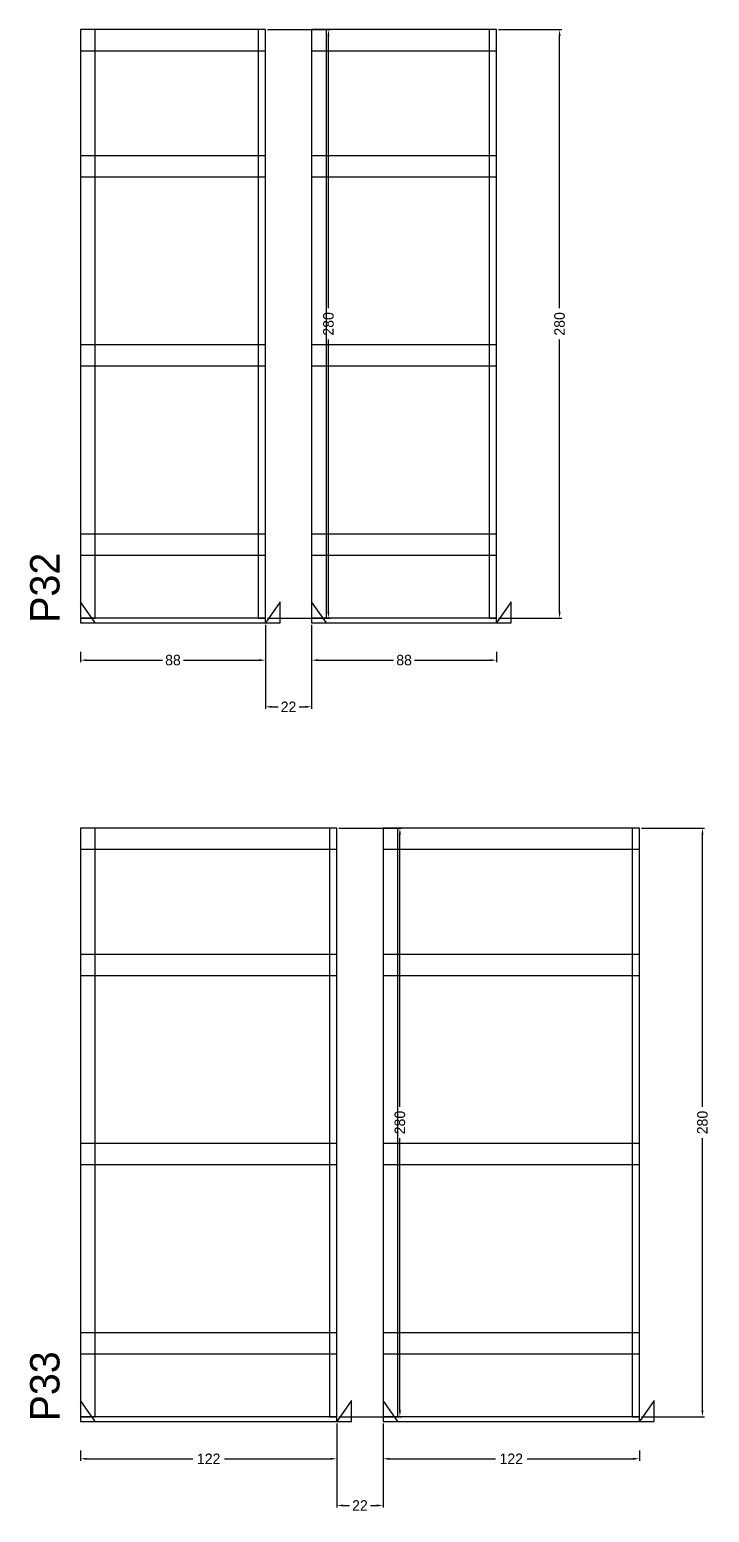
# Model space of a CAD drawing. Header units: centimetres. Extents: x -7000 to 4307, y -13306 to 295.
# Drawn here: x 3976 to 4299, y -12203 to -11498 of the extents above; entities that cross this region are included whole.
import ezdxf

# ---------------------------------------------------------------- set-up
doc = ezdxf.new("R2010")
doc.units = ezdxf.units.CM
for name, color, linetype in [('COTA', 241, 'Continuous'), ('NOMENCLATURA', 7, 'Continuous'), ('SARR_2.2x10', 60, 'Continuous'), ('SARR_2.2x7', 40, 'Continuous'), ('SARR_3.5x7', 81, 'Continuous')]:
    doc.layers.add(name, color=color, linetype=linetype)
doc.dimstyles.new('PAINEL-NOVA', dxfattribs={"dimtxt": 5, "dimasz": 3, "dimexe": 1, "dimexo": 1, "dimgap": 1, "dimtad": 1, "dimcen": 2.5, "dimazin": 3, "dimtfac": 1, "dimtmove": 0, "dimatfit": 3})

# ---------------------------------------------------------------- blocks, each defined once
blk = doc.blocks.new('_CLOSEDFILLED')
at = {"color": 0, "linetype": 'BYBLOCK'}
blk.add_solid([(-1, 0.16), (0, 0), (-1, -0.16)], dxfattribs=at)
blk = doc.blocks.new('*D1075')
for p, q in [((4000, -11793.8), (4000, -11798.8)), ((4088, -11793.8), (4088, -11798.8)), ((4003, -11797.8), (4039, -11797.8)), ((4049, -11797.8), (4085, -11797.8))]:
    blk.add_line(p, q)
at = {"layer": 'Defpoints'}
for p in [(4000, -11792.8), (4088, -11792.8), (4000, -11797.8)]:
    blk.add_point(p, dxfattribs=at)
at = {"layer": 'SARR_2.2x10', "xscale": 3, "yscale": 3, "rotation": 180}
blk.add_blockref('_CLOSEDFILLED', (4000, -11797.8), dxfattribs=at)
at = {"layer": 'SARR_2.2x10', "xscale": 3, "yscale": 3}
blk.add_blockref('_CLOSEDFILLED', (4088, -11797.8), dxfattribs=at)
at = {"layer": 'SARR_2.2x10', "insert": (4044, -11797.8), "char_height": 5, "attachment_point": 5}
blk.add_mtext('88', dxfattribs=at)
blk = doc.blocks.new('*D1076')
for p, q in [((4089, -11497.8), (4119, -11497.8)), ((4118, -11630.3), (4118, -11500.8)), ((4118, -11774.8), (4118, -11645.3)), ((4089, -11777.8), (4119, -11777.8))]:
    blk.add_line(p, q)
at = {"layer": 'Defpoints'}
for p in [(4088, -11497.8), (4088, -11777.8), (4118, -11777.8)]:
    blk.add_point(p, dxfattribs=at)
at = {"layer": 'SARR_2.2x10', "xscale": 3, "yscale": 3}
for p, rotation in [((4118, -11497.8), 90), ((4118, -11777.8), 270)]:
    blk.add_blockref('_CLOSEDFILLED', p, dxfattribs=dict(at, rotation=rotation))
at = {"layer": 'SARR_2.2x10', "insert": (4118, -11637.8), "char_height": 5, "attachment_point": 5, "rotation": 90}
blk.add_mtext('280', dxfattribs=at)
blk = doc.blocks.new('GRA-E')
at = {"layer": 'SARR_2.2x7'}
blk.add_lwpolyline([(0, 0), (7, 0), (0, 10)], close=True, dxfattribs=at)
blk = doc.blocks.new('GRA-D')
at = {"layer": 'SARR_2.2x7'}
blk.add_lwpolyline([(0, 0), (7, 0), (7, 10)], close=True, dxfattribs=at)
blk = doc.blocks.new('*D1077')
for p, q in [((4110, -11793.8), (4110, -11798.8)), ((4198, -11793.8), (4198, -11798.8)), ((4113, -11797.8), (4149, -11797.8)), ((4159, -11797.8), (4195, -11797.8))]:
    blk.add_line(p, q)
at = {"layer": 'Defpoints'}
for p in [(4110, -11792.8), (4198, -11792.8), (4110, -11797.8)]:
    blk.add_point(p, dxfattribs=at)
at = {"layer": 'SARR_2.2x10', "xscale": 3, "yscale": 3, "rotation": 180}
blk.add_blockref('_CLOSEDFILLED', (4110, -11797.8), dxfattribs=at)
at = {"layer": 'SARR_2.2x10', "xscale": 3, "yscale": 3}
blk.add_blockref('_CLOSEDFILLED', (4198, -11797.8), dxfattribs=at)
at = {"layer": 'SARR_2.2x10', "insert": (4154, -11797.8), "char_height": 5, "attachment_point": 5}
blk.add_mtext('88', dxfattribs=at)
blk = doc.blocks.new('*D1078')
for p, q in [((4199, -11497.8), (4229, -11497.8)), ((4228, -11630.3), (4228, -11500.8)), ((4228, -11774.8), (4228, -11645.3)), ((4199, -11777.8), (4229, -11777.8))]:
    blk.add_line(p, q)
at = {"layer": 'Defpoints'}
for p in [(4198, -11497.8), (4198, -11777.8), (4228, -11777.8)]:
    blk.add_point(p, dxfattribs=at)
at = {"layer": 'SARR_2.2x10', "xscale": 3, "yscale": 3}
for p, rotation in [((4228, -11497.8), 90), ((4228, -11777.8), 270)]:
    blk.add_blockref('_CLOSEDFILLED', p, dxfattribs=dict(at, rotation=rotation))
at = {"layer": 'SARR_2.2x10', "insert": (4228, -11637.8), "char_height": 5, "attachment_point": 5, "rotation": 90}
blk.add_mtext('280', dxfattribs=at)
blk = doc.blocks.new('*D1079')
for p, q in [((4199, -11497.8), (4229, -11497.8)), ((4228, -11630.3), (4228, -11500.8)), ((4228, -11774.8), (4228, -11645.3)), ((4199, -11777.8), (4229, -11777.8))]:
    blk.add_line(p, q)
at = {"layer": 'Defpoints'}
for p in [(4198, -11497.8), (4198, -11777.8), (4228, -11777.8)]:
    blk.add_point(p, dxfattribs=at)
at = {"layer": 'SARR_2.2x10', "xscale": 3, "yscale": 3}
for p, rotation in [((4228, -11497.8), 90), ((4228, -11777.8), 270)]:
    blk.add_blockref('_CLOSEDFILLED', p, dxfattribs=dict(at, rotation=rotation))
at = {"layer": 'SARR_2.2x10', "insert": (4228, -11637.8), "char_height": 5, "attachment_point": 5, "rotation": 90}
blk.add_mtext('280', dxfattribs=at)
blk = doc.blocks.new('*D1080')
for p, q in [((4199, -11497.8), (4229, -11497.8)), ((4228, -11630.3), (4228, -11500.8)), ((4228, -11774.8), (4228, -11645.3)), ((4199, -11777.8), (4229, -11777.8))]:
    blk.add_line(p, q)
at = {"layer": 'Defpoints'}
for p in [(4198, -11497.8), (4198, -11777.8), (4228, -11777.8)]:
    blk.add_point(p, dxfattribs=at)
at = {"layer": 'SARR_2.2x10', "xscale": 3, "yscale": 3}
for p, rotation in [((4228, -11497.8), 90), ((4228, -11777.8), 270)]:
    blk.add_blockref('_CLOSEDFILLED', p, dxfattribs=dict(at, rotation=rotation))
at = {"layer": 'SARR_2.2x10', "insert": (4228, -11637.8), "char_height": 5, "attachment_point": 5, "rotation": 90}
blk.add_mtext('280', dxfattribs=at)
blk = doc.blocks.new('*D1081')
for p, q in [((4199, -11497.8), (4229, -11497.8)), ((4228, -11630.3), (4228, -11500.8)), ((4228, -11774.8), (4228, -11645.3)), ((4199, -11777.8), (4229, -11777.8))]:
    blk.add_line(p, q)
at = {"layer": 'Defpoints'}
for p in [(4198, -11497.8), (4198, -11777.8), (4228, -11777.8)]:
    blk.add_point(p, dxfattribs=at)
at = {"layer": 'SARR_2.2x10', "xscale": 3, "yscale": 3}
for p, rotation in [((4228, -11497.8), 90), ((4228, -11777.8), 270)]:
    blk.add_blockref('_CLOSEDFILLED', p, dxfattribs=dict(at, rotation=rotation))
at = {"layer": 'SARR_2.2x10', "insert": (4228, -11637.8), "char_height": 5, "attachment_point": 5, "rotation": 90}
blk.add_mtext('280', dxfattribs=at)
blk = doc.blocks.new('*D1082')
for p, q in [((4199, -11497.8), (4229, -11497.8)), ((4228, -11630.3), (4228, -11500.8)), ((4228, -11774.8), (4228, -11645.3)), ((4199, -11777.8), (4229, -11777.8))]:
    blk.add_line(p, q)
at = {"layer": 'Defpoints'}
for p in [(4198, -11497.8), (4198, -11777.8), (4228, -11777.8)]:
    blk.add_point(p, dxfattribs=at)
at = {"layer": 'SARR_2.2x10', "xscale": 3, "yscale": 3}
for p, rotation in [((4228, -11497.8), 90), ((4228, -11777.8), 270)]:
    blk.add_blockref('_CLOSEDFILLED', p, dxfattribs=dict(at, rotation=rotation))
at = {"layer": 'SARR_2.2x10', "insert": (4228, -11637.8), "char_height": 5, "attachment_point": 5, "rotation": 90}
blk.add_mtext('280', dxfattribs=at)
blk = doc.blocks.new('*D1083')
for p, q in [((4199, -11497.8), (4229, -11497.8)), ((4228, -11630.3), (4228, -11500.8)), ((4228, -11774.8), (4228, -11645.3)), ((4199, -11777.8), (4229, -11777.8))]:
    blk.add_line(p, q)
at = {"layer": 'Defpoints'}
for p in [(4198, -11497.8), (4198, -11777.8), (4228, -11777.8)]:
    blk.add_point(p, dxfattribs=at)
at = {"layer": 'SARR_2.2x10', "xscale": 3, "yscale": 3}
for p, rotation in [((4228, -11497.8), 90), ((4228, -11777.8), 270)]:
    blk.add_blockref('_CLOSEDFILLED', p, dxfattribs=dict(at, rotation=rotation))
at = {"layer": 'SARR_2.2x10', "insert": (4228, -11637.8), "char_height": 5, "attachment_point": 5, "rotation": 90}
blk.add_mtext('280', dxfattribs=at)
blk = doc.blocks.new('*D1084')
for p, q in [((4199, -11497.8), (4229, -11497.8)), ((4228, -11630.3), (4228, -11500.8)), ((4228, -11774.8), (4228, -11645.3)), ((4199, -11777.8), (4229, -11777.8))]:
    blk.add_line(p, q)
at = {"layer": 'Defpoints'}
for p in [(4198, -11497.8), (4198, -11777.8), (4228, -11777.8)]:
    blk.add_point(p, dxfattribs=at)
at = {"layer": 'SARR_2.2x10', "xscale": 3, "yscale": 3}
for p, rotation in [((4228, -11497.8), 90), ((4228, -11777.8), 270)]:
    blk.add_blockref('_CLOSEDFILLED', p, dxfattribs=dict(at, rotation=rotation))
at = {"layer": 'SARR_2.2x10', "insert": (4228, -11637.8), "char_height": 5, "attachment_point": 5, "rotation": 90}
blk.add_mtext('280', dxfattribs=at)
blk = doc.blocks.new('*D1085')
for p, q in [((4199, -11497.8), (4229, -11497.8)), ((4228, -11630.3), (4228, -11500.8)), ((4228, -11774.8), (4228, -11645.3)), ((4199, -11777.8), (4229, -11777.8))]:
    blk.add_line(p, q)
at = {"layer": 'Defpoints'}
for p in [(4198, -11497.8), (4198, -11777.8), (4228, -11777.8)]:
    blk.add_point(p, dxfattribs=at)
at = {"layer": 'SARR_2.2x10', "xscale": 3, "yscale": 3}
for p, rotation in [((4228, -11497.8), 90), ((4228, -11777.8), 270)]:
    blk.add_blockref('_CLOSEDFILLED', p, dxfattribs=dict(at, rotation=rotation))
at = {"layer": 'SARR_2.2x10', "insert": (4228, -11637.8), "char_height": 5, "attachment_point": 5, "rotation": 90}
blk.add_mtext('280', dxfattribs=at)
blk = doc.blocks.new('*D1086')
for p, q in [((4199, -11497.8), (4229, -11497.8)), ((4228, -11630.3), (4228, -11500.8)), ((4228, -11774.8), (4228, -11645.3)), ((4199, -11777.8), (4229, -11777.8))]:
    blk.add_line(p, q)
at = {"layer": 'Defpoints'}
for p in [(4198, -11497.8), (4198, -11777.8), (4228, -11777.8)]:
    blk.add_point(p, dxfattribs=at)
at = {"layer": 'SARR_2.2x10', "xscale": 3, "yscale": 3}
for p, rotation in [((4228, -11497.8), 90), ((4228, -11777.8), 270)]:
    blk.add_blockref('_CLOSEDFILLED', p, dxfattribs=dict(at, rotation=rotation))
at = {"layer": 'SARR_2.2x10', "insert": (4228, -11637.8), "char_height": 5, "attachment_point": 5, "rotation": 90}
blk.add_mtext('280', dxfattribs=at)
blk = doc.blocks.new('*D1087')
for p, q in [((4199, -11497.8), (4229, -11497.8)), ((4228, -11630.3), (4228, -11500.8)), ((4228, -11774.8), (4228, -11645.3)), ((4199, -11777.8), (4229, -11777.8))]:
    blk.add_line(p, q)
at = {"layer": 'Defpoints'}
for p in [(4198, -11497.8), (4198, -11777.8), (4228, -11777.8)]:
    blk.add_point(p, dxfattribs=at)
at = {"layer": 'SARR_2.2x10', "xscale": 3, "yscale": 3}
for p, rotation in [((4228, -11497.8), 90), ((4228, -11777.8), 270)]:
    blk.add_blockref('_CLOSEDFILLED', p, dxfattribs=dict(at, rotation=rotation))
at = {"layer": 'SARR_2.2x10', "insert": (4228, -11637.8), "char_height": 5, "attachment_point": 5, "rotation": 90}
blk.add_mtext('280', dxfattribs=at)
blk = doc.blocks.new('*D1088')
for p, q in [((4088, -11781), (4088, -11821)), ((4110, -11781), (4110, -11821)), ((4091, -11820), (4094, -11820)), ((4104, -11820), (4107, -11820))]:
    blk.add_line(p, q)
at = {"layer": 'Defpoints'}
for p in [(4088, -11780), (4110, -11780), (4088, -11820)]:
    blk.add_point(p, dxfattribs=at)
at = {"layer": 'COTA', "xscale": 3, "yscale": 3, "rotation": 180}
blk.add_blockref('_CLOSEDFILLED', (4088, -11820), dxfattribs=at)
at = {"layer": 'COTA', "xscale": 3, "yscale": 3}
blk.add_blockref('_CLOSEDFILLED', (4110, -11820), dxfattribs=at)
at = {"layer": 'COTA', "insert": (4099, -11820), "char_height": 5, "attachment_point": 5}
blk.add_mtext('22', dxfattribs=at)
blk = doc.blocks.new('*D1109')
for p, q in [((4000, -12173.8), (4000, -12178.8)), ((4122, -12173.8), (4122, -12178.8)), ((4003, -12177.8), (4053.5, -12177.8)), ((4068.5, -12177.8), (4119, -12177.8))]:
    blk.add_line(p, q)
at = {"layer": 'Defpoints'}
for p in [(4000, -12172.8), (4122, -12172.8), (4000, -12177.8)]:
    blk.add_point(p, dxfattribs=at)
at = {"layer": 'SARR_2.2x10', "xscale": 3, "yscale": 3, "rotation": 180}
blk.add_blockref('_CLOSEDFILLED', (4000, -12177.8), dxfattribs=at)
at = {"layer": 'SARR_2.2x10', "xscale": 3, "yscale": 3}
blk.add_blockref('_CLOSEDFILLED', (4122, -12177.8), dxfattribs=at)
at = {"layer": 'SARR_2.2x10', "insert": (4061, -12177.8), "char_height": 5, "attachment_point": 5}
blk.add_mtext('122', dxfattribs=at)
blk = doc.blocks.new('*D1110')
for p, q in [((4123, -11877.8), (4153, -11877.8)), ((4152, -12010.3), (4152, -11880.8)), ((4152, -12154.8), (4152, -12025.3)), ((4123, -12157.8), (4153, -12157.8))]:
    blk.add_line(p, q)
at = {"layer": 'Defpoints'}
for p in [(4122, -11877.8), (4122, -12157.8), (4152, -12157.8)]:
    blk.add_point(p, dxfattribs=at)
at = {"layer": 'SARR_2.2x10', "xscale": 3, "yscale": 3}
for p, rotation in [((4152, -11877.8), 90), ((4152, -12157.8), 270)]:
    blk.add_blockref('_CLOSEDFILLED', p, dxfattribs=dict(at, rotation=rotation))
at = {"layer": 'SARR_2.2x10', "insert": (4152, -12017.8), "char_height": 5, "attachment_point": 5, "rotation": 90}
blk.add_mtext('280', dxfattribs=at)
blk = doc.blocks.new('*D1111')
for p, q in [((4144, -12173.8), (4144, -12178.8)), ((4266, -12173.8), (4266, -12178.8)), ((4147, -12177.8), (4197.5, -12177.8)), ((4212.5, -12177.8), (4263, -12177.8))]:
    blk.add_line(p, q)
at = {"layer": 'Defpoints'}
for p in [(4144, -12172.8), (4266, -12172.8), (4144, -12177.8)]:
    blk.add_point(p, dxfattribs=at)
at = {"layer": 'SARR_2.2x10', "xscale": 3, "yscale": 3, "rotation": 180}
blk.add_blockref('_CLOSEDFILLED', (4144, -12177.8), dxfattribs=at)
at = {"layer": 'SARR_2.2x10', "xscale": 3, "yscale": 3}
blk.add_blockref('_CLOSEDFILLED', (4266, -12177.8), dxfattribs=at)
at = {"layer": 'SARR_2.2x10', "insert": (4205, -12177.8), "char_height": 5, "attachment_point": 5}
blk.add_mtext('122', dxfattribs=at)
blk = doc.blocks.new('*D1112')
for p, q in [((4267, -11877.8), (4297, -11877.8)), ((4296, -12010.3), (4296, -11880.8)), ((4296, -12154.8), (4296, -12025.3)), ((4267, -12157.8), (4297, -12157.8))]:
    blk.add_line(p, q)
at = {"layer": 'Defpoints'}
for p in [(4266, -11877.8), (4266, -12157.8), (4296, -12157.8)]:
    blk.add_point(p, dxfattribs=at)
at = {"layer": 'SARR_2.2x10', "xscale": 3, "yscale": 3}
for p, rotation in [((4296, -11877.8), 90), ((4296, -12157.8), 270)]:
    blk.add_blockref('_CLOSEDFILLED', p, dxfattribs=dict(at, rotation=rotation))
at = {"layer": 'SARR_2.2x10', "insert": (4296, -12017.8), "char_height": 5, "attachment_point": 5, "rotation": 90}
blk.add_mtext('280', dxfattribs=at)
blk = doc.blocks.new('*D1113')
for p, q in [((4267, -11877.8), (4297, -11877.8)), ((4296, -12010.3), (4296, -11880.8)), ((4296, -12154.8), (4296, -12025.3)), ((4267, -12157.8), (4297, -12157.8))]:
    blk.add_line(p, q)
at = {"layer": 'Defpoints'}
for p in [(4266, -11877.8), (4266, -12157.8), (4296, -12157.8)]:
    blk.add_point(p, dxfattribs=at)
at = {"layer": 'SARR_2.2x10', "xscale": 3, "yscale": 3}
for p, rotation in [((4296, -11877.8), 90), ((4296, -12157.8), 270)]:
    blk.add_blockref('_CLOSEDFILLED', p, dxfattribs=dict(at, rotation=rotation))
at = {"layer": 'SARR_2.2x10', "insert": (4296, -12017.8), "char_height": 5, "attachment_point": 5, "rotation": 90}
blk.add_mtext('280', dxfattribs=at)
blk = doc.blocks.new('*D1114')
for p, q in [((4267, -11877.8), (4297, -11877.8)), ((4296, -12010.3), (4296, -11880.8)), ((4296, -12154.8), (4296, -12025.3)), ((4267, -12157.8), (4297, -12157.8))]:
    blk.add_line(p, q)
at = {"layer": 'Defpoints'}
for p in [(4266, -11877.8), (4266, -12157.8), (4296, -12157.8)]:
    blk.add_point(p, dxfattribs=at)
at = {"layer": 'SARR_2.2x10', "xscale": 3, "yscale": 3}
for p, rotation in [((4296, -11877.8), 90), ((4296, -12157.8), 270)]:
    blk.add_blockref('_CLOSEDFILLED', p, dxfattribs=dict(at, rotation=rotation))
at = {"layer": 'SARR_2.2x10', "insert": (4296, -12017.8), "char_height": 5, "attachment_point": 5, "rotation": 90}
blk.add_mtext('280', dxfattribs=at)
blk = doc.blocks.new('*D1115')
for p, q in [((4267, -11877.8), (4297, -11877.8)), ((4296, -12010.3), (4296, -11880.8)), ((4296, -12154.8), (4296, -12025.3)), ((4267, -12157.8), (4297, -12157.8))]:
    blk.add_line(p, q)
at = {"layer": 'Defpoints'}
for p in [(4266, -11877.8), (4266, -12157.8), (4296, -12157.8)]:
    blk.add_point(p, dxfattribs=at)
at = {"layer": 'SARR_2.2x10', "xscale": 3, "yscale": 3}
for p, rotation in [((4296, -11877.8), 90), ((4296, -12157.8), 270)]:
    blk.add_blockref('_CLOSEDFILLED', p, dxfattribs=dict(at, rotation=rotation))
at = {"layer": 'SARR_2.2x10', "insert": (4296, -12017.8), "char_height": 5, "attachment_point": 5, "rotation": 90}
blk.add_mtext('280', dxfattribs=at)
blk = doc.blocks.new('*D1116')
for p, q in [((4267, -11877.8), (4297, -11877.8)), ((4296, -12010.3), (4296, -11880.8)), ((4296, -12154.8), (4296, -12025.3)), ((4267, -12157.8), (4297, -12157.8))]:
    blk.add_line(p, q)
at = {"layer": 'Defpoints'}
for p in [(4266, -11877.8), (4266, -12157.8), (4296, -12157.8)]:
    blk.add_point(p, dxfattribs=at)
at = {"layer": 'SARR_2.2x10', "xscale": 3, "yscale": 3}
for p, rotation in [((4296, -11877.8), 90), ((4296, -12157.8), 270)]:
    blk.add_blockref('_CLOSEDFILLED', p, dxfattribs=dict(at, rotation=rotation))
at = {"layer": 'SARR_2.2x10', "insert": (4296, -12017.8), "char_height": 5, "attachment_point": 5, "rotation": 90}
blk.add_mtext('280', dxfattribs=at)
blk = doc.blocks.new('*D1117')
for p, q in [((4267, -11877.8), (4297, -11877.8)), ((4296, -12010.3), (4296, -11880.8)), ((4296, -12154.8), (4296, -12025.3)), ((4267, -12157.8), (4297, -12157.8))]:
    blk.add_line(p, q)
at = {"layer": 'Defpoints'}
for p in [(4266, -11877.8), (4266, -12157.8), (4296, -12157.8)]:
    blk.add_point(p, dxfattribs=at)
at = {"layer": 'SARR_2.2x10', "xscale": 3, "yscale": 3}
for p, rotation in [((4296, -11877.8), 90), ((4296, -12157.8), 270)]:
    blk.add_blockref('_CLOSEDFILLED', p, dxfattribs=dict(at, rotation=rotation))
at = {"layer": 'SARR_2.2x10', "insert": (4296, -12017.8), "char_height": 5, "attachment_point": 5, "rotation": 90}
blk.add_mtext('280', dxfattribs=at)
blk = doc.blocks.new('*D1118')
for p, q in [((4267, -11877.8), (4297, -11877.8)), ((4296, -12010.3), (4296, -11880.8)), ((4296, -12154.8), (4296, -12025.3)), ((4267, -12157.8), (4297, -12157.8))]:
    blk.add_line(p, q)
at = {"layer": 'Defpoints'}
for p in [(4266, -11877.8), (4266, -12157.8), (4296, -12157.8)]:
    blk.add_point(p, dxfattribs=at)
at = {"layer": 'SARR_2.2x10', "xscale": 3, "yscale": 3}
for p, rotation in [((4296, -11877.8), 90), ((4296, -12157.8), 270)]:
    blk.add_blockref('_CLOSEDFILLED', p, dxfattribs=dict(at, rotation=rotation))
at = {"layer": 'SARR_2.2x10', "insert": (4296, -12017.8), "char_height": 5, "attachment_point": 5, "rotation": 90}
blk.add_mtext('280', dxfattribs=at)
blk = doc.blocks.new('*D1119')
for p, q in [((4267, -11877.8), (4297, -11877.8)), ((4296, -12010.3), (4296, -11880.8)), ((4296, -12154.8), (4296, -12025.3)), ((4267, -12157.8), (4297, -12157.8))]:
    blk.add_line(p, q)
at = {"layer": 'Defpoints'}
for p in [(4266, -11877.8), (4266, -12157.8), (4296, -12157.8)]:
    blk.add_point(p, dxfattribs=at)
at = {"layer": 'SARR_2.2x10', "xscale": 3, "yscale": 3}
for p, rotation in [((4296, -11877.8), 90), ((4296, -12157.8), 270)]:
    blk.add_blockref('_CLOSEDFILLED', p, dxfattribs=dict(at, rotation=rotation))
at = {"layer": 'SARR_2.2x10', "insert": (4296, -12017.8), "char_height": 5, "attachment_point": 5, "rotation": 90}
blk.add_mtext('280', dxfattribs=at)
blk = doc.blocks.new('*D1120')
for p, q in [((4267, -11877.8), (4297, -11877.8)), ((4296, -12010.3), (4296, -11880.8)), ((4296, -12154.8), (4296, -12025.3)), ((4267, -12157.8), (4297, -12157.8))]:
    blk.add_line(p, q)
at = {"layer": 'Defpoints'}
for p in [(4266, -11877.8), (4266, -12157.8), (4296, -12157.8)]:
    blk.add_point(p, dxfattribs=at)
at = {"layer": 'SARR_2.2x10', "xscale": 3, "yscale": 3}
for p, rotation in [((4296, -11877.8), 90), ((4296, -12157.8), 270)]:
    blk.add_blockref('_CLOSEDFILLED', p, dxfattribs=dict(at, rotation=rotation))
at = {"layer": 'SARR_2.2x10', "insert": (4296, -12017.8), "char_height": 5, "attachment_point": 5, "rotation": 90}
blk.add_mtext('280', dxfattribs=at)
blk = doc.blocks.new('*D1121')
for p, q in [((4267, -11877.8), (4297, -11877.8)), ((4296, -12010.3), (4296, -11880.8)), ((4296, -12154.8), (4296, -12025.3)), ((4267, -12157.8), (4297, -12157.8))]:
    blk.add_line(p, q)
at = {"layer": 'Defpoints'}
for p in [(4266, -11877.8), (4266, -12157.8), (4296, -12157.8)]:
    blk.add_point(p, dxfattribs=at)
at = {"layer": 'SARR_2.2x10', "xscale": 3, "yscale": 3}
for p, rotation in [((4296, -11877.8), 90), ((4296, -12157.8), 270)]:
    blk.add_blockref('_CLOSEDFILLED', p, dxfattribs=dict(at, rotation=rotation))
at = {"layer": 'SARR_2.2x10', "insert": (4296, -12017.8), "char_height": 5, "attachment_point": 5, "rotation": 90}
blk.add_mtext('280', dxfattribs=at)
blk = doc.blocks.new('*D1122')
for p, q in [((4122, -12161), (4122, -12201)), ((4144, -12161), (4144, -12201)), ((4125, -12200), (4128, -12200)), ((4138, -12200), (4141, -12200))]:
    blk.add_line(p, q)
at = {"layer": 'Defpoints'}
for p in [(4122, -12160), (4144, -12160), (4122, -12200)]:
    blk.add_point(p, dxfattribs=at)
at = {"layer": 'COTA', "xscale": 3, "yscale": 3, "rotation": 180}
blk.add_blockref('_CLOSEDFILLED', (4122, -12200), dxfattribs=at)
at = {"layer": 'COTA', "xscale": 3, "yscale": 3}
blk.add_blockref('_CLOSEDFILLED', (4144, -12200), dxfattribs=at)
at = {"layer": 'COTA', "insert": (4133, -12200), "char_height": 5, "attachment_point": 5}
blk.add_mtext('22', dxfattribs=at)

msp = doc.modelspace()

# ---------------------------------------------------------------- linework, layer by layer
at = {"layer": 'SARR_2.2x10'}
for p, q in [((4088, -11497.8), (4000, -11497.8)), ((4000, -11497.8), (4000, -11507.8)), ((4088, -11507.8), (4088, -11497.8)), ((4198, -11497.8), (4110, -11497.8)), ((4110, -11497.8), (4110, -11507.8)), ((4198, -11507.8), (4198, -11497.8)), ((4000, -11507.8), (4088, -11507.8)), ((4110, -11507.8), (4198, -11507.8)), ((4088, -11557.8), (4000, -11557.8)), ((4000, -11557.8), (4000, -11567.8)), ((4088, -11567.8), (4088, -11557.8)), ((4198, -11557.8), (4110, -11557.8)), ((4110, -11557.8), (4110, -11567.8)), ((4198, -11567.8), (4198, -11557.8)), ((4000, -11567.8), (4088, -11567.8)), ((4110, -11567.8), (4198, -11567.8)), ((4088, -11647.8), (4000, -11647.8)), ((4000, -11647.8), (4000, -11657.8)), ((4088, -11657.8), (4088, -11647.8)), ((4198, -11647.8), (4110, -11647.8)), ((4110, -11647.8), (4110, -11657.8)), ((4198, -11657.8), (4198, -11647.8)), ((4000, -11657.8), (4088, -11657.8)), ((4110, -11657.8), (4198, -11657.8)), ((4088, -11737.8), (4000, -11737.8)), ((4000, -11737.8), (4000, -11747.8)), ((4088, -11747.8), (4088, -11737.8)), ((4198, -11737.8), (4110, -11737.8)), ((4110, -11737.8), (4110, -11747.8)), ((4198, -11747.8), (4198, -11737.8)), ((4000, -11747.8), (4088, -11747.8)), ((4110, -11747.8), (4198, -11747.8)), ((4122, -11877.8), (4000, -11877.8)), ((4000, -11877.8), (4000, -11887.8)), ((4122, -11887.8), (4122, -11877.8)), ((4266, -11877.8), (4144, -11877.8)), ((4144, -11877.8), (4144, -11887.8)), ((4266, -11887.8), (4266, -11877.8)), ((4000, -11887.8), (4122, -11887.8)), ((4144, -11887.8), (4266, -11887.8)), ((4122, -11937.8), (4000, -11937.8)), ((4000, -11937.8), (4000, -11947.8)), ((4122, -11947.8), (4122, -11937.8)), ((4266, -11937.8), (4144, -11937.8)), ((4144, -11937.8), (4144, -11947.8)), ((4266, -11947.8), (4266, -11937.8)), ((4000, -11947.8), (4122, -11947.8)), ((4144, -11947.8), (4266, -11947.8)), ((4122, -12027.8), (4000, -12027.8)), ((4000, -12027.8), (4000, -12037.8)), ((4122, -12037.8), (4122, -12027.8)), ((4266, -12027.8), (4144, -12027.8)), ((4144, -12027.8), (4144, -12037.8)), ((4266, -12037.8), (4266, -12027.8)), ((4000, -12037.8), (4122, -12037.8)), ((4144, -12037.8), (4266, -12037.8)), ((4122, -12117.8), (4000, -12117.8)), ((4000, -12117.8), (4000, -12127.8)), ((4122, -12127.8), (4122, -12117.8)), ((4266, -12117.8), (4144, -12117.8)), ((4144, -12117.8), (4144, -12127.8)), ((4266, -12127.8), (4266, -12117.8)), ((4000, -12127.8), (4122, -12127.8)), ((4144, -12127.8), (4266, -12127.8))]:
    msp.add_line(p, q, dxfattribs=at)
at = {"layer": 'SARR_2.2x7'}
for p, q in [((4007, -11497.8), (4000, -11497.8)), ((4000, -11497.8), (4000, -11777.8)), ((4007, -11777.8), (4007, -11497.8)), ((4198, -11497.8), (4194.5, -11497.8)), ((4194.5, -11497.8), (4194.5, -11777.8)), ((4198, -11777.8), (4198, -11497.8)), ((4088, -11777.8), (4000, -11777.8)), ((4000, -11777.8), (4000, -11780)), ((4000, -11777.8), (4007, -11777.8)), ((4000, -11780), (4088, -11780)), ((4088, -11780), (4088, -11777.8)), ((4198, -11777.8), (4110, -11777.8)), ((4110, -11777.8), (4110, -11780)), ((4110, -11780), (4198, -11780)), ((4194.5, -11777.8), (4198, -11777.8)), ((4198, -11780), (4198, -11777.8)), ((4007, -11877.8), (4000, -11877.8)), ((4000, -11877.8), (4000, -12157.8)), ((4007, -12157.8), (4007, -11877.8)), ((4266, -11877.8), (4262.5, -11877.8)), ((4262.5, -11877.8), (4262.5, -12157.8)), ((4266, -12157.8), (4266, -11877.8)), ((4122, -12157.8), (4000, -12157.8)), ((4000, -12157.8), (4000, -12160)), ((4000, -12157.8), (4007, -12157.8)), ((4000, -12160), (4122, -12160)), ((4122, -12160), (4122, -12157.8)), ((4266, -12157.8), (4144, -12157.8)), ((4144, -12157.8), (4144, -12160)), ((4144, -12160), (4266, -12160)), ((4262.5, -12157.8), (4266, -12157.8)), ((4266, -12160), (4266, -12157.8))]:
    msp.add_line(p, q, dxfattribs=at)
at = {"layer": 'SARR_3.5x7'}
for p, q in [((4088, -11497.8), (4084.5, -11497.8)), ((4084.5, -11497.8), (4084.5, -11777.8)), ((4088, -11777.8), (4088, -11497.8)), ((4117, -11497.8), (4110, -11497.8)), ((4110, -11497.8), (4110, -11777.8)), ((4117, -11777.8), (4117, -11497.8)), ((4084.5, -11777.8), (4088, -11777.8)), ((4110, -11777.8), (4117, -11777.8)), ((4122, -11877.8), (4118.5, -11877.8)), ((4118.5, -11877.8), (4118.5, -12157.8)), ((4122, -12157.8), (4122, -11877.8)), ((4151, -11877.8), (4144, -11877.8)), ((4144, -11877.8), (4144, -12157.8)), ((4151, -12157.8), (4151, -11877.8)), ((4118.5, -12157.8), (4122, -12157.8)), ((4144, -12157.8), (4151, -12157.8))]:
    msp.add_line(p, q, dxfattribs=at)

# ---------------------------------------------------------------- block references
at = {"layer": 'SARR_2.2x7'}
for name, p in [('GRA-E', (4000, -11780)), ('GRA-D', (4088, -11780)), ('GRA-E', (4110, -11780)), ('GRA-D', (4198, -11780)), ('GRA-E', (4000, -12160)), ('GRA-D', (4122, -12160)), ('GRA-E', (4144, -12160)), ('GRA-D', (4266, -12160))]:
    msp.add_blockref(name, p, dxfattribs=at)

# ---------------------------------------------------------------- texts
at = {"layer": 'NOMENCLATURA'}
for s, p in [('P32', (3990, -11780)), ('P33', (3990, -12160))]:
    msp.add_text(s, height=14, rotation=90, dxfattribs=at).set_placement(p)

# ---------------------------------------------------------------- dimensions: what is measured, and where the dimension line sits
at = {"layer": 'COTA'}
for base, p1, p2, picture, middle in [((4088, -11820), (4088, -11780), (4110, -11780), '*D1088', (4099, -11820)), ((4122, -12200), (4122, -12160), (4144, -12160), '*D1122', (4133, -12200))]:
    dim = msp.add_linear_dim(base=base, p1=p1, p2=p2, dimstyle='PAINEL-NOVA', dxfattribs=at)
    dim.commit()
    dim.dimension.update_dxf_attribs({"geometry": picture, "text_midpoint": middle})
at = {"layer": 'SARR_2.2x10'}
for base, p1, p2, picture, middle in [((4118, -11777.8), (4088, -11777.8), (4088, -11497.8), '*D1076', (4118, -11637.8)), ((4228, -11777.8), (4198, -11777.8), (4198, -11497.8), '*D1078', (4228, -11637.8)), ((4228, -11777.8), (4198, -11777.8), (4198, -11497.8), '*D1079', (4228, -11637.8)), ((4228, -11777.8), (4198, -11777.8), (4198, -11497.8), '*D1080', (4228, -11637.8)), ((4228, -11777.8), (4198, -11777.8), (4198, -11497.8), '*D1081', (4228, -11637.8)), ((4228, -11777.8), (4198, -11777.8), (4198, -11497.8), '*D1082', (4228, -11637.8)), ((4228, -11777.8), (4198, -11777.8), (4198, -11497.8), '*D1083', (4228, -11637.8)), ((4228, -11777.8), (4198, -11777.8), (4198, -11497.8), '*D1084', (4228, -11637.8)), ((4228, -11777.8), (4198, -11777.8), (4198, -11497.8), '*D1085', (4228, -11637.8)), ((4228, -11777.8), (4198, -11777.8), (4198, -11497.8), '*D1086', (4228, -11637.8)), ((4228, -11777.8), (4198, -11777.8), (4198, -11497.8), '*D1087', (4228, -11637.8)), ((4152, -12157.8), (4122, -12157.8), (4122, -11877.8), '*D1110', (4152, -12017.8)), ((4296, -12157.8), (4266, -12157.8), (4266, -11877.8), '*D1112', (4296, -12017.8)), ((4296, -12157.8), (4266, -12157.8), (4266, -11877.8), '*D1113', (4296, -12017.8)), ((4296, -12157.8), (4266, -12157.8), (4266, -11877.8), '*D1114', (4296, -12017.8)), ((4296, -12157.8), (4266, -12157.8), (4266, -11877.8), '*D1115', (4296, -12017.8)), ((4296, -12157.8), (4266, -12157.8), (4266, -11877.8), '*D1116', (4296, -12017.8)), ((4296, -12157.8), (4266, -12157.8), (4266, -11877.8), '*D1117', (4296, -12017.8)), ((4296, -12157.8), (4266, -12157.8), (4266, -11877.8), '*D1118', (4296, -12017.8)), ((4296, -12157.8), (4266, -12157.8), (4266, -11877.8), '*D1119', (4296, -12017.8)), ((4296, -12157.8), (4266, -12157.8), (4266, -11877.8), '*D1120', (4296, -12017.8)), ((4296, -12157.8), (4266, -12157.8), (4266, -11877.8), '*D1121', (4296, -12017.8))]:
    dim = msp.add_linear_dim(base=base, p1=p1, p2=p2, angle=90, dimstyle='PAINEL-NOVA', dxfattribs=at)
    dim.commit()
    dim.dimension.update_dxf_attribs({"geometry": picture, "text_midpoint": middle})
for base, p1, p2, picture, middle in [((4000, -11797.8), (4000, -11792.8), (4088, -11792.8), '*D1075', (4044, -11797.8)), ((4110, -11797.8), (4110, -11792.8), (4198, -11792.8), '*D1077', (4154, -11797.8)), ((4000, -12177.8), (4000, -12172.8), (4122, -12172.8), '*D1109', (4061, -12177.8)), ((4144, -12177.8), (4144, -12172.8), (4266, -12172.8), '*D1111', (4205, -12177.8))]:
    dim = msp.add_linear_dim(base=base, p1=p1, p2=p2, dimstyle='PAINEL-NOVA', dxfattribs=at)
    dim.commit()
    dim.dimension.update_dxf_attribs({"geometry": picture, "text_midpoint": middle})

doc.saveas('drawing.dxf')
